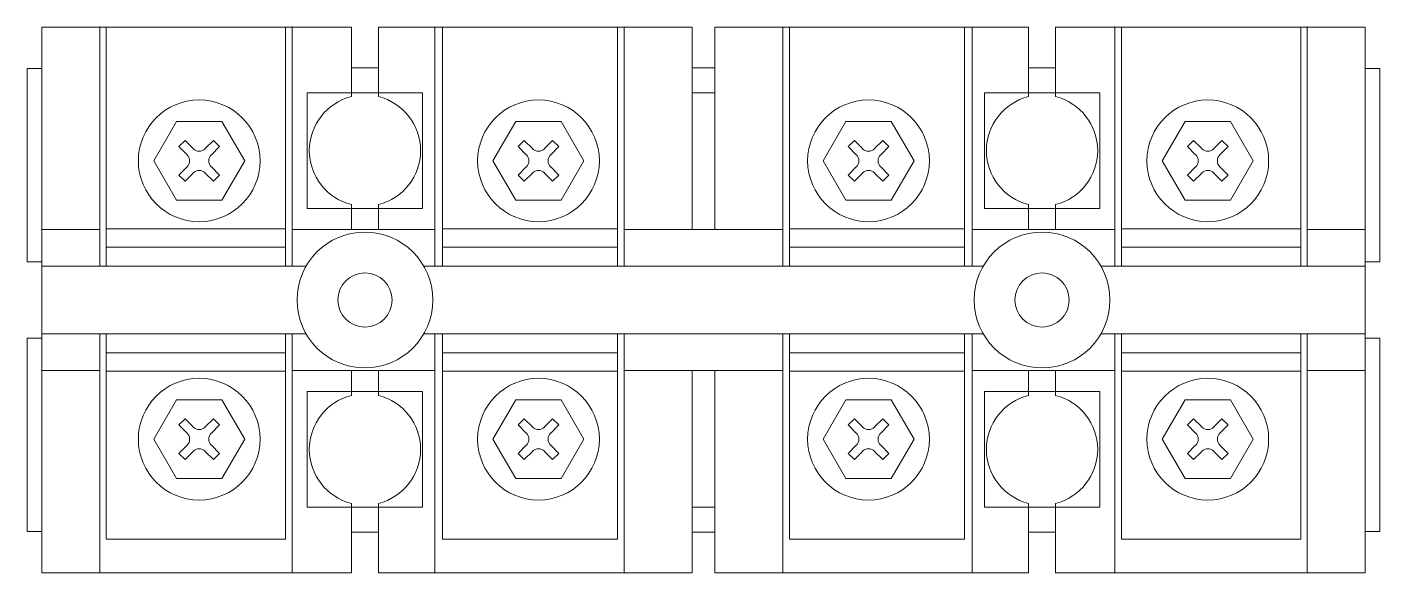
# Model space of a CAD drawing. Header units: inches. Extents: x 0 to 207, y 0 to 84.
import ezdxf

# ---------------------------------------------------------------- set-up
doc = ezdxf.new("R2010")
doc.units = ezdxf.units.IN
doc.layers.add('3', color=9, linetype='Continuous', lineweight=15)
doc.layers.add('hw_VTP', color=7, linetype='Continuous', lineweight=13)

# ---------------------------------------------------------------- blocks, each defined once
blk = doc.blocks.new('1')
at = {"layer": '3'}
for p, q in [((-1.53, 1.07), (-1.07, 1.53)), ((-1.53, 1.07), (-0.92, 0.46)), ((-1.07, 1.53), (-0.46, 0.92)), ((0.46, 0.92), (1.07, 1.53)), ((0.92, 0.46), (1.53, 1.07)), ((1.07, 1.53), (1.53, 1.07)), ((-1.53, -1.07), (-0.92, -0.46)), ((-1.07, -1.53), (-0.46, -0.92)), ((0.46, -0.92), (1.07, -1.53)), ((0.92, -0.46), (1.53, -1.07)), ((-1.53, -1.07), (-1.07, -1.53)), ((1.07, -1.53), (1.53, -1.07))]:
    blk.add_line(p, q, dxfattribs=at)
blk.add_lwpolyline([(-1.71, -2.97), (-3.43, 0), (-1.71, 2.97), (1.71, 2.97), (3.43, 0), (1.71, -2.97)], close=True, dxfattribs=at)
blk.add_circle((0, 0), 4.59, dxfattribs=at)
for centre, start, end in [((-1.37, 0), 315, 45), ((0, 1.37), 225, 315), ((1.37, 0), 135, 225), ((0, -1.37), 45, 135)]:
    blk.add_arc(centre, 0.648, start, end, dxfattribs=at)
blk = doc.blocks.new('CD_4P-400A')
at = {"layer": 'hw_VTP', "linetype": 'Continuous'}
for p, q in [((-49.43, 41.75), (-49.43, -41.75)), ((-2.08, 41.75), (-49.43, 41.75)), ((-40.55, 41.75), (-40.55, 5.19)), ((-39.61, 41.75), (-39.61, 5.19)), ((-12.17, 41.75), (-12.17, 5.19)), ((-11.13, 41.75), (-11.13, 5.19)), ((-2.08, 41.75), (-2.08, 31.11)), ((50.07, 41.75), (2.08, 41.75)), ((2.08, 41.75), (2.08, 31.11)), ((10.69, 41.75), (10.69, 5.19)), ((11.86, 41.75), (11.86, 5.19)), ((38.64, 41.75), (38.64, 5.19)), ((39.68, 41.75), (39.68, 5.19)), ((50.07, 41.75), (50.07, 31.11)), ((53.53, 41.75), (101.52, 41.75)), ((53.53, 41.75), (53.53, 31.11)), ((63.92, 41.75), (63.92, 5.19)), ((64.96, 41.75), (64.96, 5.19)), ((91.74, 41.75), (91.74, 5.19)), ((92.91, 41.75), (92.91, 5.19)), ((101.52, 41.75), (101.52, 31.11)), ((105.68, 41.75), (153.03, 41.75)), ((105.68, 41.75), (105.68, 31.11)), ((114.73, 41.75), (114.73, 5.19)), ((115.77, 41.75), (115.77, 5.19)), ((143.21, 41.75), (143.21, 5.19)), ((144.15, 41.75), (144.15, 5.19)), ((153.03, 41.75), (153.03, -41.75)), ((-51.7, 5.82), (-51.7, 35.41)), ((-51.7, 35.41), (-49.43, 35.41)), ((-2.08, 35.52), (2.08, 35.52)), ((51.8, 35.52), (50.07, 35.52)), ((51.8, 35.52), (53.53, 35.52)), ((105.68, 35.52), (101.52, 35.52)), ((155.3, 35.41), (153.03, 35.41)), ((155.3, 5.82), (155.3, 35.41)), ((2.08, 31.68), (-2.08, 31.68)), ((51.8, 31.68), (50.07, 31.68)), ((50.07, 31.11), (50.07, 10.8)), ((51.8, 31.68), (53.53, 31.68)), ((53.53, 31.11), (53.53, 10.8)), ((101.52, 31.68), (105.68, 31.68)), ((-2.08, 14.59), (-2.08, 10.8)), ((2.08, 14.59), (2.08, 10.8)), ((101.52, 14.59), (101.52, 10.8)), ((105.68, 14.59), (105.68, 10.8)), ((-40.55, 10.8), (-49.43, 10.8)), ((-39.61, 10.9), (-12.17, 10.9)), ((-11.13, 10.8), (10.69, 10.8)), ((11.86, 10.9), (38.64, 10.9)), ((51.8, 10.8), (39.68, 10.8)), ((51.8, 10.8), (63.92, 10.8)), ((91.74, 10.9), (64.96, 10.9)), ((114.73, 10.8), (92.91, 10.8)), ((143.21, 10.9), (115.77, 10.9)), ((144.15, 10.8), (153.03, 10.8)), ((-39.61, 8.1), (-12.17, 8.1)), ((11.86, 8.1), (38.64, 8.1)), ((91.74, 8.1), (64.96, 8.1)), ((143.21, 8.1), (115.77, 8.1)), ((-49.43, 5.82), (-51.7, 5.82)), ((-49.43, 5.19), (-8.99, 5.19)), ((8.99, 5.19), (51.8, 5.19)), ((94.61, 5.19), (51.8, 5.19)), ((153.03, 5.19), (112.59, 5.19)), ((153.03, 5.82), (155.3, 5.82)), ((-51.7, -35.41), (-51.7, -5.82)), ((-49.43, -5.82), (-51.7, -5.82)), ((-49.43, -5.19), (-8.99, -5.19)), ((-40.55, -5.19), (-40.55, -41.75)), ((-39.61, -5.19), (-39.61, -36.56)), ((-12.17, -5.19), (-12.17, -36.56)), ((-11.13, -5.19), (-11.13, -41.75)), ((8.99, -5.19), (51.8, -5.19)), ((10.69, -5.19), (10.69, -41.75)), ((11.86, -5.19), (11.86, -36.56)), ((38.64, -5.19), (38.64, -36.56)), ((39.68, -5.19), (39.68, -41.75)), ((94.61, -5.19), (51.8, -5.19)), ((63.92, -5.19), (63.92, -41.75)), ((64.96, -5.19), (64.96, -36.56)), ((91.74, -5.19), (91.74, -36.56)), ((92.91, -5.19), (92.91, -41.75)), ((153.03, -5.19), (112.59, -5.19)), ((114.73, -5.19), (114.73, -41.75)), ((115.77, -5.19), (115.77, -36.56)), ((143.21, -5.19), (143.21, -36.56)), ((144.15, -5.19), (144.15, -41.75)), ((153.03, -5.82), (155.3, -5.82)), ((155.3, -35.41), (155.3, -5.82)), ((-39.61, -8.1), (-12.17, -8.1)), ((11.86, -8.1), (38.64, -8.1)), ((91.74, -8.1), (64.96, -8.1)), ((143.21, -8.1), (115.77, -8.1)), ((-40.55, -10.8), (-49.43, -10.8)), ((-39.61, -10.9), (-12.17, -10.9)), ((-11.13, -10.8), (10.69, -10.8)), ((-2.08, -14.59), (-2.08, -10.8)), ((2.08, -14.59), (2.08, -10.8)), ((11.86, -10.9), (38.64, -10.9)), ((51.8, -10.8), (39.68, -10.8)), ((50.07, -31.11), (50.07, -10.8)), ((51.8, -10.8), (63.92, -10.8)), ((53.53, -31.11), (53.53, -10.8)), ((91.74, -10.9), (64.96, -10.9)), ((114.73, -10.8), (92.91, -10.8)), ((101.52, -14.59), (101.52, -10.8)), ((105.68, -14.59), (105.68, -10.8)), ((143.21, -10.9), (115.77, -10.9)), ((144.15, -10.8), (153.03, -10.8)), ((-2.08, -41.75), (-2.08, -31.11)), ((2.08, -31.68), (-2.08, -31.68)), ((2.08, -41.75), (2.08, -31.11)), ((50.07, -41.75), (50.07, -31.11)), ((51.8, -31.68), (50.07, -31.68)), ((51.8, -31.68), (53.53, -31.68)), ((53.53, -41.75), (53.53, -31.11)), ((101.52, -41.75), (101.52, -31.11)), ((101.52, -31.68), (105.68, -31.68)), ((105.68, -41.75), (105.68, -31.11)), ((-51.7, -35.41), (-49.43, -35.41)), ((-39.61, -36.56), (-12.17, -36.56)), ((-2.08, -35.52), (2.08, -35.52)), ((11.86, -36.56), (38.64, -36.56)), ((51.8, -35.52), (50.07, -35.52)), ((51.8, -35.52), (53.53, -35.52)), ((91.74, -36.56), (64.96, -36.56)), ((105.68, -35.52), (101.52, -35.52)), ((143.21, -36.56), (115.77, -36.56)), ((155.3, -35.41), (153.03, -35.41)), ((-49.43, -41.75), (-2.08, -41.75)), ((2.08, -41.75), (50.07, -41.75)), ((101.52, -41.75), (53.53, -41.75)), ((153.03, -41.75), (105.68, -41.75))]:
    blk.add_line(p, q, dxfattribs=at)
for points in [[(-2.08, 31.68), (-8.83, 31.68), (-8.83, 14.02), (8.83, 14.02), (8.83, 31.68), (2.08, 31.68)], [(105.68, 31.68), (112.43, 31.68), (112.43, 14.02), (94.77, 14.02), (94.77, 31.68), (101.52, 31.68)], [(-2.08, -31.68), (-8.83, -31.68), (-8.83, -14.02), (8.83, -14.02), (8.83, -31.68), (2.08, -31.68)], [(105.68, -31.68), (112.43, -31.68), (112.43, -14.02), (94.77, -14.02), (94.77, -31.68), (101.52, -31.68)]]:
    blk.add_lwpolyline(points, dxfattribs=at)
for centre, radius in [((0, 0), 10.39), ((103.6, 0), 10.39), ((0, 0), 4.15), ((103.6, 0), 4.15)]:
    blk.add_circle(centre, radius, dxfattribs=at)
for centre, start, end in [((0, 22.85), 104.117, 255.883), ((0, 22.85), 284.117, 75.883), ((103.6, 22.85), 104.117, 255.883), ((103.6, 22.85), 284.117, 75.883), ((0, -22.85), 104.117, 255.883), ((0, -22.85), 284.117, 75.883), ((103.6, -22.85), 104.117, 255.883), ((103.6, -22.85), 284.117, 75.883)]:
    blk.add_arc(centre, 8.52, start, end, dxfattribs=at)
at = {"layer": 'hw_VTP', "color": 0, "linetype": 'ByBlock'}
for p in [(-40.55, 41.75), (-11.13, 41.75), (114.73, 41.75), (144.15, 41.75)]:
    blk.add_point(p, dxfattribs=at)
at = {"layer": 'hw_VTP', "rotation": 180}
for p, xscale, yscale, zscale in [((-25.36, 21.29), -2.029033530571901, 2.02903353057195, 2.029033530571903), ((26.55, 21.29), -2.029033530571901, 2.02903353057195, 2.029033530571903), ((77.05, 21.29), 2.029033530571901, 2.029033530571901, 2.029033530571901), ((128.96, 21.29), 2.029033530571901, 2.029033530571901, 2.029033530571901)]:
    blk.add_blockref('1', p, dxfattribs=dict(at, xscale=xscale, yscale=yscale, zscale=zscale))
at = {"layer": 'hw_VTP'}
for p, xscale, yscale, zscale in [((-25.36, -21.29), 2.029033530571901, 2.029033530571901, 2.029033530571901), ((26.55, -21.29), 2.029033530571901, 2.029033530571901, 2.029033530571901), ((77.05, -21.29), -2.029033530571901, 2.02903353057195, 2.029033530571903), ((128.96, -21.29), -2.029033530571901, 2.02903353057195, 2.029033530571903)]:
    blk.add_blockref('1', p, dxfattribs=dict(at, xscale=xscale, yscale=yscale, zscale=zscale))

msp = doc.modelspace()

# ---------------------------------------------------------------- block references
msp.add_blockref('CD_4P-400A', (51.7, 41.75))

doc.saveas('drawing.dxf')
